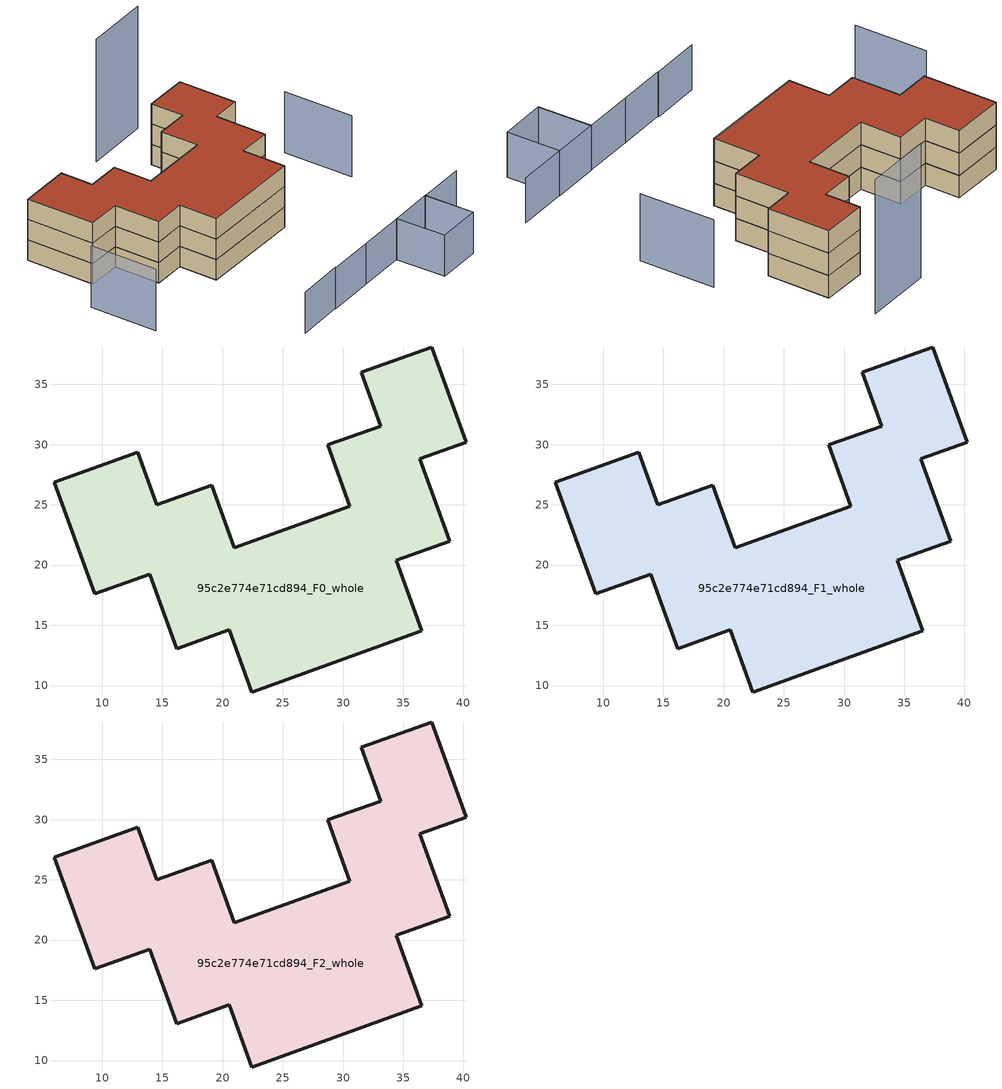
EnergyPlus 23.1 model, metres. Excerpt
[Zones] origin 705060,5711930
95c2e774e71cd894_F0_whole
 floor ground (EU_floor_Construction): 36.52,14.53 34.41,20.39 38.84,21.99 36.37,28.84 40.21,30.22 37.37,38.11 31.52,36.01 33.12,31.54 28.73,29.97 30.56,24.87 20.98,21.43 19.11,26.62 14.55,24.99 12.97,29.37 6.04,26.88 9.39,17.6 13.95,19.24 16.18,13.06 20.54,14.63 22.4,9.46 z0
 wall outside (EU_wall_Construction): 12.97,29.37 14.55,24.99 19.11,26.62 20.98,21.43 30.56,24.87 28.73,29.97 33.12,31.54 31.52,36.01 37.37,38.11 40.21,30.22 36.37,28.84 38.84,21.99 34.41,20.39 36.52,14.53 22.4,9.46 20.54,14.63 16.18,13.06 13.95,19.24 9.39,17.6 6.04,26.88 12.97,29.37 z0:3
95c2e774e71cd894_F1_whole
 floor to 95c2e774e71cd894_F0_whole (EU_floor_Construction): 36.52,14.53 34.41,20.39 38.84,21.99 36.37,28.84 40.21,30.22 37.37,38.11 31.52,36.01 33.12,31.54 28.73,29.97 30.56,24.87 20.98,21.43 19.11,26.62 14.55,24.99 12.97,29.37 6.04,26.88 9.38,17.6 13.95,19.24 16.18,13.06 20.54,14.63 22.4,9.46 z3
 wall outside (EU_wall_Construction): 12.97,29.37 14.55,24.99 19.11,26.62 20.98,21.43 30.56,24.87 28.73,29.97 33.12,31.54 31.52,36.01 37.37,38.11 40.21,30.22 36.37,28.84 38.84,21.99 34.41,20.39 36.52,14.53 22.4,9.46 20.54,14.63 16.18,13.06 13.95,19.24 9.39,17.6 6.04,26.88 12.97,29.37 z3:6
95c2e774e71cd894_F2_whole
 floor to 95c2e774e71cd894_F1_whole (EU_floor_Construction): 36.52,14.53 34.41,20.39 38.84,21.99 36.37,28.84 40.21,30.22 37.37,38.11 31.52,36.01 33.12,31.54 28.73,29.97 30.56,24.87 20.98,21.43 19.11,26.62 14.55,24.99 12.97,29.37 6.04,26.88 9.38,17.6 13.95,19.24 16.18,13.06 20.54,14.63 22.4,9.46 z6
 wall outside (EU_wall_Construction): 12.97,29.37 14.55,24.99 19.11,26.62 20.98,21.43 30.56,24.87 28.73,29.97 33.12,31.54 31.52,36.01 37.37,38.11 40.21,30.22 36.37,28.84 38.84,21.99 34.41,20.39 36.52,14.53 22.4,9.46 20.54,14.63 16.18,13.06 13.95,19.24 9.39,17.6 6.04,26.88 12.97,29.37 z6:9
 roof outside (EU_roof_Construction): 37.37,38.11 40.21,30.22 36.37,28.84 38.84,21.99 34.41,20.39 36.52,14.53 22.4,9.46 20.54,14.63 16.18,13.06 13.95,19.24 9.39,17.6 6.04,26.88 12.97,29.37 14.55,24.99 19.11,26.62 20.98,21.43 30.56,24.87 28.73,29.97 33.12,31.54 31.52,36.01 z9
shading: 24.21,-7 30.61,-4.49 / 30.62,-4.6 36.93,-2.19 / 36.92,-2.18 43.49,0.31 / 43.49,0.31 46.02,-6.35 / 52.04,-4.08 49.49,2.58 / 49.49,2.58 55.93,5.06 / 46.03,-6.38 43.43,0.29 / 43.43,0.29 49.47,2.64 / 49.47,2.64 52.07,-4.03 / 52.07,-4.03 46.03,-6.38 z0:6; 6.1,13.38 9.45,4.27 / 50.12,19.19 46.63,28.59 z0:9; 35.03,43.89 26.36,40.6 z0:18
[Building]
EU S2 Campaign: North Axis=0; Terrain=City; Solar Distribution=FullExterior
[Site:Location]
London: Latitude=51.5; Longitude=-0.5; Time Zone=0; Elevation=25
[SizingPeriod:WeatherFileDays]
AnnualSizingPeriod: Begin Month=1; Begin Day of Month=1; End Month=12; End Day of Month=31; Day of Week for Start Day=Monday; Use Weather File Daylight Saving Period=No; Use Weather File Rain and Snow Indicators=No
[MATERIAL]
EU_InternalMass_Material: Roughness=MediumRough; Thickness=0.1; Conductivity=1; Density=1800; Specific Heat=900; Thermal Absorptance=0.9; Solar Absorptance=0.7; Visible Absorptance=0.7
[MATERIAL:NOMASS] Roughness=MediumRough; Thermal Absorptance=0.9; Solar Absorptance=0.7; Visible Absorptance=0.7
Name | Thermal Resistance
EU_wall_NoMass | 0.635353
EU_roof_NoMass | 0.675062
EU_floor_NoMass | 1.96382
[CONSTRUCTION]
EU_wall_Construction: EU_wall_NoMass
EU_roof_Construction: EU_roof_NoMass
EU_floor_Construction: EU_floor_NoMass
EU_InternalMass_Construction: EU_InternalMass_Material
[ZONE] Type=1; Multiplier=1; Ceiling Height=autocalculate; Volume=1237.7; Floor Area=autocalculate; Part of Total Floor Area=Yes
95c2e774e71cd894_F0_whole; 95c2e774e71cd894_F1_whole; 95c2e774e71cd894_F2_whole
[INTERNALMASS] Construction=EU_InternalMass_Construction; Surface Area=412.569
Name | Zone or ZoneList
95c2e774e71cd894_F0_whole_EU_InternalMass | 95c2e774e71cd894_F0_whole
95c2e774e71cd894_F1_whole_EU_InternalMass | 95c2e774e71cd894_F1_whole
95c2e774e71cd894_F2_whole_EU_InternalMass | 95c2e774e71cd894_F2_whole
[OTHEREQUIPMENT] Fuel Type=Electricity; Design Level Calculation Method=Watts/Area; Power per Zone Floor Area=1; Fraction Latent=0; Fraction Radiant=0; Fraction Lost=0; Carbon Dioxide Generation Rate=0; EndUse Subcategory=EU_Step8_InternalGains
Name | Zone or ZoneList or Space or SpaceList | Schedule
EU_Step8_InternalGain_95c2e774e71cd894_F0_whole_f000 | 95c2e774e71cd894_F0_whole | EU_Step8_GainSchedule_95c2e774e71cd894_F0_whole_f000
EU_Step8_InternalGain_95c2e774e71cd894_F1_whole_f000 | 95c2e774e71cd894_F1_whole | EU_Step8_GainSchedule_95c2e774e71cd894_F1_whole_f000
EU_Step8_InternalGain_95c2e774e71cd894_F2_whole_f000 | 95c2e774e71cd894_F2_whole | EU_Step8_GainSchedule_95c2e774e71cd894_F2_whole_f000
[ZONEVENTILATION:DESIGNFLOWRATE] Schedule=EU_AlwaysOn; Design Flow Rate Calculation Method=AirChanges/Hour; Air Changes per Hour=0.555504; Ventilation Type=Natural; Fan Pressure Rise=0; Fan Total Efficiency=1; Constant Term Coefficient=1; Temperature Term Coefficient=0; Velocity Term Coefficient=0; Velocity Squared Term Coefficient=0; Minimum Indoor Temperature=-100; Maximum Indoor Temperature=100; Delta Temperature=-100; Minimum Outdoor Temperature=-100; Maximum Outdoor Temperature=100; Maximum Wind Speed=40
Name | Zone or ZoneList or Space or SpaceList
EU_ConstantAir_95c2e774e71cd894_F0_whole | 95c2e774e71cd894_F0_whole
EU_ConstantAir_95c2e774e71cd894_F1_whole | 95c2e774e71cd894_F1_whole
EU_ConstantAir_95c2e774e71cd894_F2_whole | 95c2e774e71cd894_F2_whole
[HVACTEMPLATE:THERMOSTAT] Constant Heating Setpoint=20; Constant Cooling Setpoint=50
EU_HeatOnly_95c2e774e71cd894_F0_whole; EU_HeatOnly_95c2e774e71cd894_F1_whole; EU_HeatOnly_95c2e774e71cd894_F2_whole
[HVACTEMPLATE:ZONE:IDEALLOADSAIRSYSTEM] System Availability Schedule=EU_AlwaysOn; Maximum Heating Supply Air Temperature=50; Minimum Cooling Supply Air Temperature=13; Maximum Heating Supply Air Humidity Ratio=0.0156; Minimum Cooling Supply Air Humidity Ratio=0.0077; Heating Limit=NoLimit; Cooling Limit=NoLimit; Heating Availability Schedule=EU_AlwaysOn; Cooling Availability Schedule=EU_CoolingOff; Dehumidification Control Type=ConstantSensibleHeatRatio; Cooling Sensible Heat Ratio=0.7; Dehumidification Setpoint=60; Humidification Control Type=None; Humidification Setpoint=30; Outdoor Air Method=None; Outdoor Air Flow Rate per Person=0.00944; Outdoor Air Flow Rate per Zone Floor Area=0; Outdoor Air Flow Rate per Zone=0; Demand Controlled Ventilation Type=None; Outdoor Air Economizer Type=NoEconomizer; Heat Recovery Type=None; Sensible Heat Recovery Effectiveness=0.7; Latent Heat Recovery Effectiveness=0.65
Name | Template Thermostat
95c2e774e71cd894_F0_whole | EU_HeatOnly_95c2e774e71cd894_F0_whole
95c2e774e71cd894_F1_whole | EU_HeatOnly_95c2e774e71cd894_F1_whole
95c2e774e71cd894_F2_whole | EU_HeatOnly_95c2e774e71cd894_F2_whole
[SIZING:ZONE] Zone Cooling Design Supply Air Temperature Input Method=SupplyAirTemperature; Zone Cooling Design Supply Air Temperature=13; Zone Heating Design Supply Air Temperature Input Method=SupplyAirTemperature; Zone Heating Design Supply Air Temperature=50; Zone Cooling Design Supply Air Humidity Ratio=0.008; Zone Heating Design Supply Air Humidity Ratio=0.008; Cooling Design Air Flow Method=DesignDay; Cooling Design Air Flow Rate=0; Cooling Minimum Air Flow per Zone Floor Area=0.000762; Cooling Minimum Air Flow=0; Cooling Minimum Air Flow Fraction=0.2; Heating Design Air Flow Method=DesignDay; Heating Design Air Flow Rate=0; Heating Maximum Air Flow per Zone Floor Area=0.002032; Heating Maximum Air Flow=0.141576; Heating Maximum Air Flow Fraction=0.3; Account for Dedicated Outdoor Air System=No; Dedicated Outdoor Air System Control Strategy=NeutralSupplyAir; Dedicated Outdoor Air Low Setpoint Temperature for Design=autosize; Dedicated Outdoor Air High Setpoint Temperature for Design=autosize; Zone Load Sizing Method=Sensible Load Only No Latent Load; Zone Latent Cooling Design Supply Air Humidity Ratio Input Method=HumidityRatioDifference; Zone Cooling Design Supply Air Humidity Ratio Difference=0.005; Zone Latent Heating Design Supply Air Humidity Ratio Input Method=HumidityRatioDifference; Zone Humidification Design Supply Air Humidity Ratio Difference=0.005
95c2e774e71cd894_F0_whole; 95c2e774e71cd894_F1_whole; 95c2e774e71cd894_F2_whole
[SCHEDULE:CONSTANT]
Name | Hourly Value
EU_AlwaysOn | 1
EU_CoolingOff | 0
[SCHEDULE:FILE] Column Number=1; Rows to Skip at Top=0; Number of Hours of Data=8760; Column Separator=Comma; Interpolate to Timestep=No; Minutes per Item=60; Adjust Schedule for Daylight Savings=Yes
Name | File
EU_Step8_GainSchedule_95c2e774e71cd894_F0_whole_f000 | ../../schedules/95c2e774e71cd894/95c2e774e71cd894_F0_whole_f000_gain.csv
EU_Step8_GainSchedule_95c2e774e71cd894_F1_whole_f000 | ../../schedules/95c2e774e71cd894/95c2e774e71cd894_F1_whole_f000_gain.csv
EU_Step8_GainSchedule_95c2e774e71cd894_F2_whole_f000 | ../../schedules/95c2e774e71cd894/95c2e774e71cd894_F2_whole_f000_gain.csv
